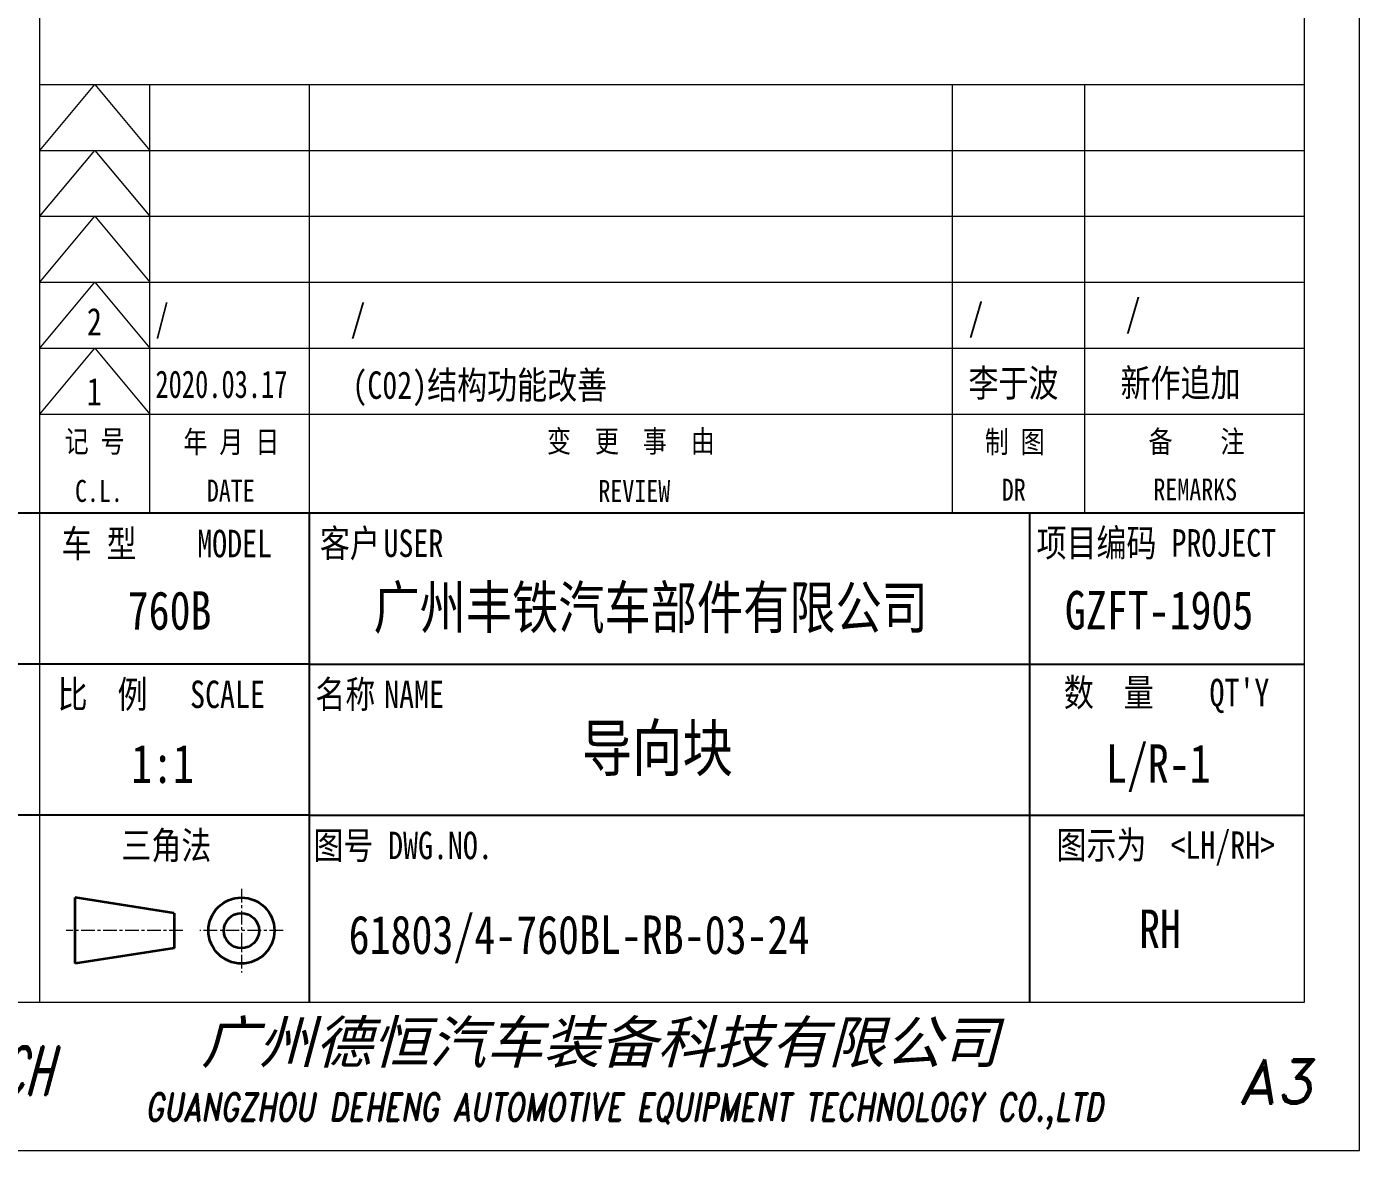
# Model space of a CAD drawing. Header units: millimetres. Extents: x -30157 to 38882, y -29543 to -7215.
# Drawn here: x -29858.3 to -29737.1, y -29542.5 to -29440.3 of the extents above; entities that cross this region are included whole.
import ezdxf
from ezdxf.enums import TextEntityAlignment as Align

# ---------------------------------------------------------------- set-up
doc = ezdxf.new("R2010")
doc.units = ezdxf.units.MM
doc.header["$LTSCALE"] = 0.5
doc.linetypes.add('AM_ISO08W050x2', pattern=[9, 6, -0.75, 1.5, -0.75])
doc.linetypes.add('CENTER', pattern=[2, 1.25, -0.25, 0.25, -0.25])
for name, color, linetype, lineweight in [('中心线', 2, 'AM_ISO08W050x2', 18), ('图框', 7, 'Continuous', 18), ('标注线', 3, 'Continuous', 18)]:
    doc.layers.add(name, color=color, linetype=linetype, lineweight=lineweight)
for name, color, linetype in [('图号', 7, 'Continuous'), ('图名', 7, 'Continuous'), ('图框文字', 7, 'Continuous'), ('数量', 7, 'Continuous'), ('车型', 7, 'Continuous')]:
    doc.layers.add(name, color=color, linetype=linetype)
doc.layers.add('打印-禁用', color=7, linetype='Continuous', lineweight=15, plot=False)
doc.styles.add('STYLE1', font='')
doc.styles.add('国标', font='simfang.ttf', dxfattribs={"width": 0.8})
doc.styles.add('标题字', font='romand.shx', dxfattribs={"oblique": 10, "bigfont": 'bigfont.shx'})
doc.styles.get('STYLE1').set_extended_font_data('SimSun')

# ---------------------------------------------------------------- blocks, each defined once
blk = doc.blocks.new('GZDEH零件A3图框V01版')
at = {"layer": '中心线', "color": 1, "linetype": 'CENTER', "lineweight": 5, "ltscale": 2}
for p, q in [((3175.82, -1822.66), (3175.82, -1830.26)), ((3170.49, -1826.46), (3159.89, -1826.46)), ((3179.62, -1826.46), (3172.02, -1826.46))]:
    blk.add_line(p, q, dxfattribs=at)
at = {"layer": '图框', "linetype": 'Continuous'}
for p, q in [((3272.49, -1832.96), (3272.49, -1554.46)), ((3157.49, -1749.46), (3272.49, -1749.46)), ((3157.49, -1832.96), (3157.49, -1749.46)), ((2882.49, -1832.96), (3272.49, -1832.96))]:
    blk.add_line(p, q, dxfattribs=at)
at = {"layer": '图框', "color": 9}
for p, q in [((3157.49, -1755.46), (3162.49, -1749.46)), ((3162.49, -1749.46), (3167.49, -1755.46)), ((3167.49, -1788.46), (3167.49, -1749.46)), ((3240.49, -1788.46), (3240.49, -1749.46)), ((3252.49, -1749.46), (3252.49, -1788.46)), ((3157.49, -1755.46), (3272.49, -1755.46)), ((3157.49, -1761.46), (3162.49, -1755.46)), ((3162.49, -1755.46), (3167.49, -1761.46)), ((3157.49, -1761.46), (3272.49, -1761.46)), ((3157.49, -1767.46), (3162.49, -1761.46)), ((3162.49, -1761.46), (3167.49, -1767.46)), ((3157.49, -1767.46), (3272.49, -1767.46)), ((3157.49, -1773.46), (3162.49, -1767.46)), ((3162.49, -1767.46), (3167.49, -1773.46)), ((3157.49, -1773.46), (3272.49, -1773.46)), ((3157.49, -1779.46), (3162.49, -1773.46)), ((3162.49, -1773.46), (3167.49, -1779.46)), ((3157.49, -1779.46), (3272.49, -1779.46))]:
    blk.add_line(p, q, dxfattribs=at)
at = {"layer": '图框', "color": 9, "linetype": 'Continuous'}
blk.add_line((3181.99, -1749.46), (3181.99, -1832.96), dxfattribs=at)
at = {"layer": '图框', "color": 2, "linetype": 'ByBlock', "lineweight": 35}
for p, q in [((3169.69, -1824.86), (3160.69, -1823.46)), ((3160.69, -1829.46), (3160.69, -1823.46)), ((3169.69, -1824.86), (3169.69, -1828.06)), ((3169.69, -1828.06), (3160.69, -1829.46))]:
    blk.add_line(p, q, dxfattribs=at)
for radius in [3, 1.6]:
    blk.add_circle((3175.82, -1826.46), radius, dxfattribs=at)
at = {"layer": '图框文字', "color": 7}
blk.add_line((3272.49, -1788.46), (3092.49, -1788.46), dxfattribs=at)
at = {"layer": '图框文字', "color": 9}
for p, q in [((3272.49, -1788.46), (3092.49, -1788.46)), ((3181.99, -1788.46), (3181.99, -1832.96)), ((3247.49, -1788.46), (3247.49, -1832.96)), ((3181.99, -1802.21), (3092.49, -1802.21)), ((3181.99, -1802.21), (3272.49, -1802.21)), ((3181.99, -1815.96), (3092.49, -1815.96)), ((3181.99, -1815.96), (3272.49, -1815.96))]:
    blk.add_line(p, q, dxfattribs=at)
at = {"layer": '打印-禁用', "linetype": 'Continuous'}
for p, q in [((3277.49, -1846.46), (3277.49, -1549.46)), ((2857.49, -1846.46), (3277.49, -1846.46))]:
    blk.add_line(p, q, dxfattribs=at)
at = {"layer": '图框', "color": 9, "style": '国标', "width": 0.8}
for s, p in [('记 号', (3162.47, -1782.94)), ('年 月 日', (3174.9, -1782.98)), ('变  更  事  由', (3211.24, -1782.93)), ('C.L.', (3162.86, -1787.45)), ('DATE', (3174.85, -1787.42)), ('REVIEW', (3211.55, -1787.45))]:
    blk.add_text(s, height=2, dxfattribs=at).set_placement(p, align=Align.CENTER)
for s, p in [('制 图', (3246.15, -1781.95)), ('备    注', (3262.68, -1781.92)), ('DR', (3246.06, -1786.34)), ('REMARKS', (3262.57, -1786.32))]:
    blk.add_text(s, height=2, dxfattribs=at).set_placement(p, align=Align.MIDDLE)
at = {"layer": '图框文字', "color": 9, "style": '国标', "width": 0.8}
for s, p in [('车 型', (3162.87, -1791.2)), ('MODEL', (3175.2, -1791.24))]:
    blk.add_text(s, height=2.5, dxfattribs=at).set_placement(p, align=Align.MIDDLE)
for s, p in [('客户', (3185.68, -1792.46)), ('USER', (3191.46, -1792.46))]:
    blk.add_text(s, height=2.5, dxfattribs=at).set_placement(p, align=Align.CENTER)
for s, p in [('项目编码 PROJECT', (3248.13, -1792.43)), ('比  例\u3000', (3159.1, -1806.21)), ('名称\u3000', (3182.54, -1806.21)), ('数  量', (3250.61, -1806.05)), ("QT'Y ", (3263.86, -1806.05)), ('SCALE', (3171.15, -1806.21)), ('NAME', (3188.8, -1806.21)), ('三角法', (3164.9, -1819.96)), ('图号', (3182.36, -1819.96)), ('DWG.NO.', (3189.16, -1819.96)), ('图示为', (3249.94, -1819.93)), ('<LH/RH>', (3260.31, -1819.93))]:
    blk.add_text(s, height=2.5, dxfattribs=at).set_placement(p)
at = {"layer": '图框文字', "color": 7, "lineweight": -3, "style": 'STYLE1', "oblique": 15}
blk.add_text('广州德恒汽车装备科技有限公司', height=3.8, dxfattribs=at).set_placement((3172.16, -1838.51))
at = {"layer": '图框文字', "color": 7, "style": '标题字'}
for s, height, oblique, width, p in [('DEH-TECH', 4.4, 15, 0.6, (3149.16, -1839.21)), ('GUANGZHOU DEHENG AUTOMOTIVE EQUIPMENT TECHNOLOGY CO.,LTD ', 2.5, 10, 0.75, (3211.26, -1842.9))]:
    blk.add_text(s, height=height, dxfattribs=dict(at, oblique=oblique, width=width)).set_placement(p, align=Align.MIDDLE)
at = {"layer": '图框文字', "color": 7, "style": '标题字', "oblique": 10}
blk.add_text('A3', height=4, dxfattribs=at).set_placement((3269.91, -1840.2), align=Align.MIDDLE)
blk = doc.blocks.new('DEH A3')
at = {"layer": '图框'}
blk.add_blockref('GZDEH零件A3图框V01版', (-2857.49, 1846.46), dxfattribs=at)

msp = doc.modelspace()

# ---------------------------------------------------------------- linework, layer by layer
at = {"layer": '标注线'}
msp.add_line((-29857.091, -29445.523), (-29857.091, -29298.687), dxfattribs=at)

# ---------------------------------------------------------------- block references
at = {"layer": '图框'}
msp.add_blockref('DEH A3', (-30157.091, -29542.523), dxfattribs=at)

# ---------------------------------------------------------------- texts
at = {"layer": '图号', "color": 3, "style": '国标', "width": 0.8}
msp.add_text('61803/4-760BL-RB-03-24', height=3.5, dxfattribs=at).set_placement((-29829.011, -29524.649))
at = {"layer": '图名', "color": 3, "style": '国标', "width": 0.8}
msp.add_text('导向块', height=4.2, dxfattribs=at).set_placement((-29800.939, -29508.009), align=Align.CENTER)
at = {"layer": '图框文字', "color": 3, "style": '国标'}
for s, height, width, p in [('/', 2.5, 0.8, (-29758.345, -29467.581)), ('2', 2.5, 0.8, (-29852.813, -29468.366)), ('/', 2.5, 0.705904, (-29846.581, -29468.05)), ('/', 2.5, 0.8, (-29828.845, -29468.05)), ('/', 2.5, 0.8, (-29772.64, -29467.952)), ('李于波', 2.5, 0.8, (-29772.64, -29473.952)), ('新作追加', 2.5, 0.8, (-29758.809, -29473.941)), ('1', 2.5, 0.8, (-29852.824, -29474.726)), ('2020.03.17', 2.5, 0.705904, (-29846.581, -29474.05)), ('(C02)结构功能改善', 2.5, 0.8, (-29828.673, -29474.135)), ('广州丰铁汽车部件有限公司', 3.85, 0.8, (-29826.746, -29495.042)), ('GZFT-1905', 3.5, 0.8, (-29763.874, -29495.113)), ('1:1', 3.5, 0.8, (-29848.79, -29509.09))]:
    msp.add_text(s, height=height, dxfattribs=dict(at, width=width)).set_placement(p)
at = {"layer": '图框文字', "color": 3, "style": '国标', "width": 0.8}
msp.add_text('RH', height=3.5, dxfattribs=at).set_placement((-29755.219, -29524.106), align=Align.CENTER)
at = {"layer": '数量', "color": 3, "style": '国标', "width": 0.8}
msp.add_text('L/R-1', height=3.5, dxfattribs=at).set_placement((-29755.373, -29509.074), align=Align.CENTER)
at = {"layer": '车型', "color": 3, "style": '国标', "width": 0.8}
msp.add_text('760B', height=3.5, dxfattribs=at).set_placement((-29845.296, -29495.142), align=Align.CENTER)

doc.saveas('drawing.dxf')
